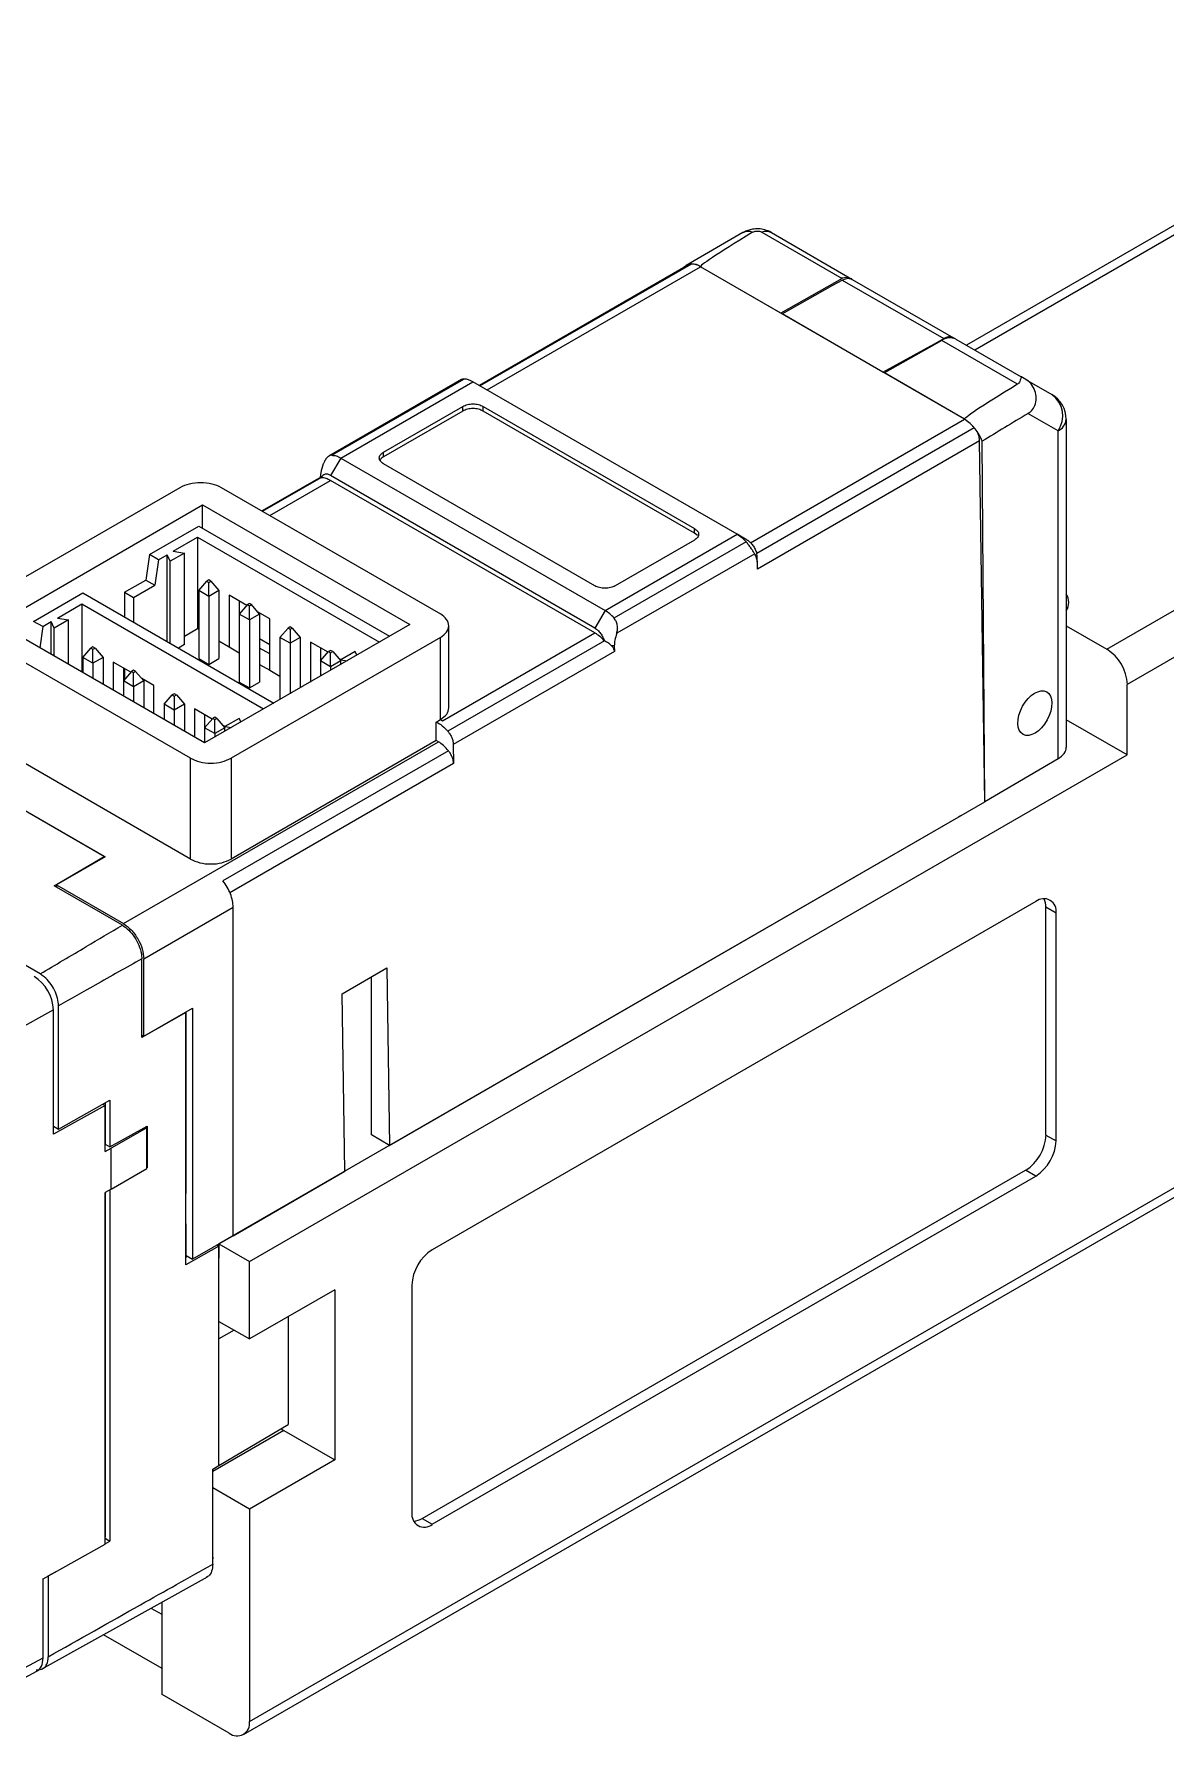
# Model space of a CAD drawing. Header units: inches. Extents: x 0.2 to 16.3, y 0.2 to 11.5.
# Drawn here: x 14.238 to 15.014, y 9.359 to 10.525 of the extents above; entities that cross this region are included whole.
import ezdxf

# ---------------------------------------------------------------- set-up
doc = ezdxf.new("R2010")
doc.units = ezdxf.units.IN
doc.header["$MEASUREMENT"] = 0

msp = doc.modelspace()

# ---------------------------------------------------------------- linework, layer by layer
at = {"color": 7, "linetype": 'Continuous', "lineweight": 18}
for p, q in [((15.2463, 10.5248), (14.877, 10.3115)), ((14.7367, 10.3891), (14.7917, 10.3573)), ((14.9732, 10.1033), (15.4687, 10.3893)), ((14.7237, 10.3887), (14.6849, 10.3663)), ((14.7434, 10.3887), (14.7984, 10.3569)), ((15.5174, 10.3853), (14.9871, 10.0792)), ((14.6866, 10.3667), (14.5433, 10.284)), ((14.8757, 10.2608), (14.6948, 10.3653)), ((14.7498, 10.3336), (14.6948, 10.3653)), ((14.7917, 10.3573), (14.7498, 10.3336)), ((14.7855, 10.3527), (14.7919, 10.3562)), ((14.7919, 10.3562), (14.8614, 10.3161)), ((14.7987, 10.3567), (14.8681, 10.3167)), ((14.7508, 10.333), (14.7855, 10.3527)), ((14.8197, 10.2931), (14.7508, 10.333)), ((14.8197, 10.2931), (14.8551, 10.3125)), ((14.86, 10.3148), (14.8207, 10.2926)), ((14.8551, 10.3125), (14.8614, 10.3161)), ((14.9119, 10.2849), (14.86, 10.3148)), ((14.8697, 10.3157), (14.8681, 10.3167)), ((14.8697, 10.3157), (14.9145, 10.2899)), ((14.5311, 10.2881), (14.4402, 10.2356)), ((14.4422, 10.2362), (14.5327, 10.2884)), ((14.4484, 10.2343), (14.5389, 10.2865)), ((14.7198, 10.1821), (14.5389, 10.2865)), ((14.8757, 10.2608), (14.8207, 10.2926)), ((14.9183, 10.2877), (14.9355, 10.2778)), ((14.4776, 10.2383), (14.5319, 10.2697)), ((14.5319, 10.2665), (14.4776, 10.2351)), ((14.5319, 10.2665), (14.5319, 10.2697)), ((14.5458, 10.2697), (14.6906, 10.1861)), ((14.5458, 10.2665), (14.5458, 10.2697)), ((14.6906, 10.1829), (14.5458, 10.2665)), ((14.9397, 10.2529), (14.9191, 10.2648)), ((14.9453, 10.2607), (14.9453, 10.0362)), ((14.7333, 10.1692), (14.8822, 10.2552)), ((14.9397, 10.0282), (14.9397, 10.2529)), ((14.4776, 10.2351), (14.4776, 10.2383)), ((14.8859, 10.2461), (14.7337, 10.1582)), ((14.8896, 9.9988), (14.8859, 10.2461)), ((14.8896, 9.9988), (14.8878, 10.2458)), ((14.4484, 10.2343), (14.4414, 10.2223)), ((14.4484, 10.2343), (14.6294, 10.1299)), ((14.6224, 10.1467), (14.4776, 10.2303)), ((14.1951, 10.1315), (14.3384, 10.2142)), ((14.3663, 10.2142), (14.5166, 10.1275)), ((14.4346, 10.2212), (14.3944, 10.198)), ((14.4345, 10.2208), (14.4345, 10.2219)), ((14.435, 10.2209), (14.4346, 10.2211)), ((14.6224, 10.1178), (14.4414, 10.2223)), ((14.6224, 10.1146), (14.4414, 10.219)), ((14.2132, 10.121), (14.3537, 10.2022)), ((14.3537, 10.2022), (14.4957, 10.1202)), ((14.3537, 10.1861), (14.3537, 10.2022)), ((14.3172, 10.1682), (14.351, 10.1877)), ((14.3336, 10.1704), (14.3503, 10.1801)), ((14.3503, 10.1801), (14.4748, 10.1082)), ((14.3503, 10.1801), (14.3503, 10.1174)), ((14.351, 10.1877), (14.4818, 10.1122)), ((14.6294, 10.1299), (14.7198, 10.1821)), ((14.6906, 10.1829), (14.6906, 10.1861)), ((14.6927, 10.1811), (14.6906, 10.1829)), ((14.7268, 10.1781), (14.7198, 10.1821)), ((14.3172, 10.1682), (14.3148, 10.1507)), ((14.3235, 10.1646), (14.3172, 10.1682)), ((14.3235, 10.1646), (14.3294, 10.168)), ((14.3314, 10.1636), (14.3294, 10.168)), ((14.3294, 10.1086), (14.3294, 10.168)), ((14.3412, 10.1692), (14.3314, 10.1636)), ((14.3336, 10.1704), (14.3412, 10.1692)), ((14.3412, 10.1066), (14.3412, 10.1692)), ((14.726, 10.1769), (14.6355, 10.1246)), ((14.6906, 10.1781), (14.6363, 10.1467)), ((14.7319, 10.1687), (14.6374, 10.1142)), ((14.3235, 10.1646), (14.321, 10.1471)), ((14.3314, 10.1074), (14.3314, 10.1636)), ((14.7337, 10.1623), (14.7337, 10.1634)), ((14.7337, 10.1582), (14.7337, 10.1623)), ((14.3002, 10.1423), (14.3148, 10.1507)), ((14.3064, 10.1387), (14.321, 10.1471)), ((14.3148, 10.1507), (14.321, 10.1471)), ((14.351, 10.1435), (14.3565, 10.1499)), ((14.3579, 10.1508), (14.3565, 10.1499)), ((14.3565, 10.1499), (14.3579, 10.1491)), ((14.3593, 10.1499), (14.3579, 10.1508)), ((14.3579, 10.1491), (14.3593, 10.1499)), ((14.3579, 10.1395), (14.3579, 10.1491)), ((14.3593, 10.1499), (14.3649, 10.1435)), ((14.2379, 10.1224), (14.2716, 10.1419)), ((14.2542, 10.1246), (14.2709, 10.1343)), ((14.2709, 10.1343), (14.3955, 10.0624)), ((14.2709, 10.1343), (14.2709, 10.0877)), ((14.2716, 10.1419), (14.4025, 10.0664)), ((14.3002, 10.1423), (14.3002, 10.1254)), ((14.3002, 10.1423), (14.3064, 10.1387)), ((14.3064, 10.1387), (14.3064, 10.1218)), ((14.3579, 10.1395), (14.351, 10.1435)), ((14.351, 10.1435), (14.351, 10.0969)), ((14.3649, 10.1435), (14.3579, 10.1395)), ((14.3579, 10.1395), (14.3579, 10.0929)), ((14.3649, 10.1435), (14.3649, 10.0969)), ((14.3839, 10.1333), (14.3718, 10.1403)), ((14.3718, 10.1403), (14.3718, 10.1049)), ((14.3788, 10.1363), (14.3788, 10.1274)), ((14.3844, 10.1339), (14.3788, 10.1274)), ((14.3858, 10.1347), (14.3844, 10.1339)), ((14.3844, 10.1339), (14.3858, 10.1331)), ((14.3872, 10.1339), (14.3858, 10.1347)), ((14.3858, 10.1331), (14.3872, 10.1339)), ((14.3858, 10.1234), (14.3858, 10.1331)), ((14.3927, 10.1274), (14.3872, 10.1339)), ((14.3551, 10.0391), (14.2132, 10.121)), ((14.2442, 10.1188), (14.2379, 10.1224)), ((14.2442, 10.1188), (14.25, 10.1222)), ((14.2521, 10.1178), (14.25, 10.1222)), ((14.25, 10.0997), (14.25, 10.1222)), ((14.2619, 10.1234), (14.2521, 10.1178)), ((14.2542, 10.1246), (14.2619, 10.1234)), ((14.2619, 10.0929), (14.2619, 10.1234)), ((14.3858, 10.1234), (14.3788, 10.1274)), ((14.3788, 10.1274), (14.3788, 10.0808)), ((14.3927, 10.1274), (14.3858, 10.1234)), ((14.3858, 10.1234), (14.3858, 10.0768)), ((14.3858, 9.3688), (15.69, 10.1217)), ((14.3997, 10.1242), (14.3913, 10.129)), ((14.3927, 10.1274), (14.3927, 10.0808)), ((14.3997, 10.0889), (14.3997, 10.1242)), ((14.6294, 10.1299), (14.6224, 10.1178)), ((14.3454, 10.0286), (14.1951, 10.1154)), ((14.2442, 10.1188), (14.2421, 10.1043)), ((14.2521, 10.0985), (14.2521, 10.1178)), ((14.3412, 10.1122), (14.3503, 10.1174)), ((14.3503, 10.1174), (14.351, 10.117)), ((14.4957, 10.1202), (14.3551, 10.0391)), ((14.5166, 10.1114), (14.3732, 10.0286)), ((14.3817, 9.3597), (15.6859, 10.1127)), ((14.3927, 10.1106), (14.3997, 10.1065)), ((14.4066, 10.1114), (14.4122, 10.1178)), ((14.4136, 10.1074), (14.4066, 10.1114)), ((14.4066, 10.1114), (14.4066, 10.0688)), ((14.4136, 10.1186), (14.4122, 10.1178)), ((14.4122, 10.1178), (14.4136, 10.117)), ((14.415, 10.1178), (14.4136, 10.1186)), ((14.4136, 10.117), (14.415, 10.1178)), ((14.4136, 10.117), (14.4136, 10.1074)), ((14.4206, 10.1114), (14.4136, 10.1074)), ((14.415, 10.1178), (14.4206, 10.1114)), ((14.4206, 10.1114), (14.4206, 10.0768)), ((14.5166, 10.0551), (14.5166, 10.1114)), ((14.518, 10.0543), (14.6224, 10.1146)), ((14.6289, 10.109), (14.5217, 10.0471)), ((14.5224, 10.0627), (14.5224, 10.1194)), ((14.9453, 10.1193), (14.9732, 10.1033)), ((14.2716, 10.0977), (14.2772, 10.1041)), ((14.2786, 10.0937), (14.2716, 10.0977)), ((14.2716, 10.0977), (14.2716, 10.0873)), ((14.2786, 10.1049), (14.2772, 10.1041)), ((14.2772, 10.1041), (14.2786, 10.1033)), ((14.28, 10.1041), (14.2786, 10.1049)), ((14.2786, 10.1033), (14.28, 10.1041)), ((14.2786, 10.0937), (14.2786, 10.1033)), ((14.2855, 10.0977), (14.2786, 10.0937)), ((14.28, 10.1041), (14.2855, 10.0977)), ((14.2855, 10.0977), (14.2855, 10.0792)), ((14.3412, 10.1066), (14.3371, 10.1041)), ((14.3649, 10.109), (14.3718, 10.1049)), ((14.3718, 10.1049), (14.3788, 10.1009)), ((14.3997, 10.1001), (14.3927, 10.1041)), ((14.4136, 10.1074), (14.4136, 10.0728)), ((14.4396, 10.1012), (14.4275, 10.1082)), ((14.4275, 10.1082), (14.4275, 10.0808)), ((14.4345, 10.1041), (14.4345, 10.0953)), ((14.4345, 10.0953), (14.44, 10.1017)), ((14.4414, 10.1025), (14.44, 10.1017)), ((14.44, 10.1017), (14.4414, 10.1009)), ((14.4428, 10.1017), (14.4414, 10.1025)), ((14.4414, 10.1009), (14.4428, 10.1017)), ((14.4414, 10.0913), (14.4414, 10.1009)), ((14.4428, 10.1017), (14.4484, 10.0953)), ((14.4582, 10.1018), (14.4484, 10.0961)), ((14.4593, 10.0992), (14.4582, 10.1018)), ((14.6359, 10.1017), (14.5254, 10.038)), ((14.6357, 10.1057), (14.6339, 10.1057)), ((14.6357, 10.1057), (14.6359, 10.1017)), ((14.2786, 10.0937), (14.2786, 10.0833)), ((14.3046, 10.0875), (14.2925, 10.0945)), ((14.2925, 10.0945), (14.2925, 10.0752)), ((14.2995, 10.0905), (14.2995, 10.0816)), ((14.305, 10.0881), (14.2995, 10.0816)), ((14.2995, 10.0857), (14.3002, 10.0861)), ((14.3002, 10.0901), (14.3002, 10.0824)), ((14.3064, 10.0889), (14.305, 10.0881)), ((14.305, 10.0881), (14.3064, 10.0873)), ((14.3078, 10.0881), (14.3064, 10.0889)), ((14.3064, 10.0873), (14.3078, 10.0881)), ((14.3064, 10.0776), (14.3064, 10.0873)), ((14.3134, 10.0816), (14.3078, 10.0881)), ((14.351, 10.0969), (14.3579, 10.0929)), ((14.3579, 10.0929), (14.3649, 10.0969)), ((14.3927, 10.0929), (14.3997, 10.0889)), ((14.3997, 10.0889), (14.4066, 10.0849)), ((14.4414, 10.0913), (14.4345, 10.0953)), ((14.4345, 10.0953), (14.4345, 10.0849)), ((14.4484, 10.0953), (14.4414, 10.0913)), ((14.4414, 10.0913), (14.4414, 10.0889)), ((14.4484, 10.0961), (14.447, 10.0969)), ((14.4484, 10.0961), (14.4528, 10.0954)), ((14.4484, 10.0929), (14.4484, 10.0961)), ((14.3064, 10.0776), (14.2995, 10.0816)), ((14.2995, 10.0816), (14.2995, 10.0712)), ((14.3134, 10.0816), (14.3064, 10.0776)), ((14.3064, 10.0776), (14.3064, 10.0672)), ((14.3203, 10.0784), (14.312, 10.0832)), ((14.3134, 10.0816), (14.3134, 10.0632)), ((14.3203, 10.0591), (14.3203, 10.0784)), ((14.3788, 10.0808), (14.3858, 10.0768)), ((14.3858, 10.0768), (14.3927, 10.0808)), ((14.9871, 10.0309), (14.9871, 10.0792)), ((14.3273, 10.0656), (14.3329, 10.072)), ((14.3343, 10.0616), (14.3273, 10.0656)), ((14.3273, 10.0656), (14.3273, 10.0551)), ((14.3343, 10.0728), (14.3329, 10.072)), ((14.3329, 10.072), (14.3343, 10.0712)), ((14.3357, 10.072), (14.3343, 10.0728)), ((14.3343, 10.0712), (14.3357, 10.072)), ((14.3343, 10.0712), (14.3343, 10.0616)), ((14.3412, 10.0656), (14.3343, 10.0616)), ((14.3357, 10.072), (14.3412, 10.0656)), ((14.3412, 10.0656), (14.3412, 10.0471)), ((14.3602, 10.0554), (14.3482, 10.0624)), ((14.3482, 10.0624), (14.3482, 10.0431)), ((14.3343, 10.0616), (14.3343, 10.0511)), ((14.3551, 10.0583), (14.3551, 10.0495)), ((14.3551, 10.0495), (14.3607, 10.0559)), ((14.3621, 10.0567), (14.3607, 10.0559)), ((14.3607, 10.0559), (14.3621, 10.0551)), ((14.3635, 10.0559), (14.3621, 10.0567)), ((14.3621, 10.0551), (14.3635, 10.0559)), ((14.3621, 10.0455), (14.3621, 10.0551)), ((14.3635, 10.0559), (14.369, 10.0495)), ((14.3691, 10.0503), (14.3677, 10.0511)), ((14.3788, 10.0559), (14.369, 10.0503)), ((14.38, 10.0534), (14.3788, 10.0559)), ((14.5138, 10.0534), (14.5166, 10.0551)), ((14.5138, 10.0407), (14.5138, 10.0534)), ((14.5166, 10.0551), (14.518, 10.0543)), ((14.9871, 10.0309), (14.9453, 10.055)), ((14.3454, 9.9595), (14.1951, 10.0463)), ((14.2995, 9.9153), (14.5152, 10.0399)), ((14.3621, 10.0455), (14.3551, 10.0495)), ((14.3551, 10.0495), (14.3551, 10.0391)), ((14.369, 10.0495), (14.3621, 10.0455)), ((14.3621, 10.0455), (14.3621, 10.0431)), ((14.369, 10.0503), (14.3734, 10.0496)), ((14.369, 10.0471), (14.369, 10.0503)), ((14.5138, 10.0407), (14.3732, 9.9595)), ((14.5152, 10.0399), (14.5138, 10.0407)), ((14.3454, 9.9595), (14.3454, 10.0286)), ((14.5221, 10.0338), (14.3676, 9.9446)), ((14.3732, 10.0286), (14.3732, 9.9595)), ((14.3858, 9.6838), (14.9871, 10.0309)), ((14.5254, 10.038), (14.5256, 10.0249)), ((14.9397, 10.0282), (14.8896, 9.9988)), ((14.1937, 10.0149), (14.2869, 9.9611)), ((14.2862, 9.9613), (14.1958, 10.0135)), ((14.4818, 9.7634), (14.8896, 9.9988)), ((14.8716, 9.9883), (14.3649, 9.6959)), ((14.8728, 9.9891), (14.8716, 9.9883)), ((14.2521, 9.9411), (14.2862, 9.9613)), ((14.2869, 9.9611), (14.2535, 9.9418)), ((14.2862, 9.9607), (14.2862, 9.9613)), ((14.2988, 9.9142), (14.2521, 9.9411)), ((14.2535, 9.9418), (14.2535, 9.9403)), ((14.2535, 9.9418), (14.2995, 9.9153)), ((14.3134, 9.8912), (14.3746, 9.9265)), ((14.3746, 9.7015), (14.3746, 9.9265)), ((14.9244, 9.9305), (14.511, 9.6918)), ((14.9314, 9.7705), (14.9314, 9.9265)), ((14.9384, 9.9224), (14.9314, 9.9265)), ((14.9384, 9.7665), (14.9384, 9.9224)), ((14.2424, 9.8808), (14.2006, 9.9049)), ((14.312, 9.8374), (14.312, 9.8912)), ((14.3134, 9.8382), (14.3134, 9.8912)), ((14.4494, 9.8673), (14.48, 9.885)), ((14.4693, 9.7706), (14.4693, 9.8788)), ((14.48, 9.885), (14.4818, 9.7634)), ((14.4512, 9.7457), (14.4494, 9.8673)), ((14.2515, 9.8562), (14.2253, 9.8416)), ((14.2515, 9.771), (14.2515, 9.8562)), ((14.255, 9.7746), (14.255, 9.859)), ((14.3423, 9.8544), (14.312, 9.8374)), ((14.3134, 9.8382), (14.3468, 9.8574)), ((14.342, 9.8546), (14.3423, 9.8544)), ((14.3423, 9.6816), (14.3423, 9.8544)), ((14.3424, 9.7306), (14.3424, 9.8549)), ((14.3468, 9.8574), (14.3468, 9.6854)), ((14.312, 9.8389), (14.3134, 9.8382)), ((14.255, 9.7746), (14.2902, 9.7944)), ((14.2902, 9.7944), (14.2902, 9.7623)), ((14.2869, 9.7907), (14.2515, 9.771)), ((14.2853, 9.7917), (14.2869, 9.7907)), ((14.2869, 9.7926), (14.2869, 9.7639)), ((14.2869, 9.7591), (14.2869, 9.7907)), ((14.2515, 9.7766), (14.255, 9.7746)), ((14.2902, 9.7623), (14.3156, 9.7766)), ((14.3155, 9.7755), (14.2911, 9.7614)), ((14.3155, 9.7755), (14.3146, 9.776)), ((14.3155, 9.7475), (14.3155, 9.7755)), ((14.3156, 9.7766), (14.3156, 9.748)), ((14.2869, 9.7642), (14.2902, 9.7623)), ((14.2869, 9.7639), (14.2869, 9.7638)), ((14.2869, 9.7591), (14.2911, 9.7614)), ((14.2911, 9.7335), (14.2911, 9.7614)), ((14.4818, 9.7634), (14.4693, 9.7706)), ((14.9314, 9.7705), (14.9384, 9.7665)), ((14.2911, 9.7335), (14.3155, 9.7475)), ((14.3156, 9.748), (14.3155, 9.7479)), ((14.3155, 9.748), (14.3156, 9.748)), ((14.3746, 9.7015), (14.4512, 9.7457)), ((14.5041, 9.5078), (14.9175, 9.7464)), ((14.511, 9.5038), (14.9244, 9.7424)), ((14.9244, 9.7424), (14.9175, 9.7464)), ((14.2911, 9.7335), (14.2869, 9.7311)), ((14.2869, 9.4902), (14.2869, 9.7311)), ((14.2869, 9.7311), (14.2869, 9.495)), ((14.2902, 9.733), (14.2902, 9.4923)), ((14.3423, 9.7305), (14.3424, 9.7306)), ((14.3424, 9.7097), (14.3423, 9.7097)), ((14.3424, 9.6864), (14.3424, 9.7097)), ((14.3746, 9.7015), (14.3468, 9.6854)), ((14.3649, 9.6943), (14.3423, 9.6816)), ((14.3649, 9.6943), (14.3635, 9.6951)), ((14.3649, 9.6959), (14.3858, 9.6838)), ((14.3649, 9.6959), (14.3649, 9.6862)), ((14.3649, 9.6308), (14.3649, 9.6943)), ((14.3424, 9.6864), (14.3423, 9.6863)), ((14.3424, 9.688), (14.3468, 9.6854)), ((14.3858, 9.6308), (14.3858, 9.6838)), ((14.4971, 9.6677), (14.4971, 9.5118)), ((14.4442, 9.6645), (14.3858, 9.6308)), ((14.4442, 9.6645), (14.4442, 9.548)), ((14.3649, 9.6428), (14.3858, 9.6308)), ((14.4123, 9.6461), (14.4123, 9.5721)), ((14.3752, 9.6369), (14.3649, 9.6308)), ((14.3649, 9.544), (14.3649, 9.6308)), ((14.3649, 9.544), (14.4123, 9.5721)), ((14.4076, 9.5693), (14.4094, 9.5681)), ((14.4094, 9.5681), (14.4442, 9.548)), ((14.3607, 9.5416), (14.3649, 9.544)), ((14.3607, 9.4765), (14.3607, 9.5416)), ((14.3607, 9.4813), (14.3607, 9.5416)), ((14.4442, 9.548), (14.3858, 9.5142)), ((14.3858, 9.5142), (14.3607, 9.5287)), ((14.3858, 9.5142), (14.3858, 9.3688)), ((14.5041, 9.5078), (14.511, 9.5038)), ((14.2869, 9.495), (14.2869, 9.4949)), ((14.2869, 9.4942), (14.2902, 9.4923)), ((14.2869, 9.4904), (14.2902, 9.4923)), ((14.2444, 9.4665), (14.2869, 9.4902)), ((14.3607, 9.4813), (14.3607, 9.4802)), ((14.2434, 9.4045), (14.3571, 9.4678)), ((14.2479, 9.4685), (14.2529, 9.4713)), ((14.2479, 9.4685), (14.2479, 9.413)), ((14.2479, 9.4685), (14.2479, 9.4685)), ((14.2444, 9.4169), (14.2444, 9.4666)), ((14.2444, 9.4122), (14.2444, 9.4665)), ((14.3259, 9.4419), (14.3184, 9.4462)), ((14.3259, 9.3872), (14.3259, 9.4504)), ((14.3259, 9.4049), (14.2858, 9.4281)), ((14.2189, 9.3985), (14.2444, 9.4122)), ((14.2146, 9.3894), (14.2401, 9.4031)), ((14.3718, 9.3607), (14.3259, 9.3872))]:
    msp.add_line(p, q, dxfattribs=at)
at = {"color": 8, "linetype": 'Continuous', "lineweight": 18}
for p, q in [((15.246, 10.5179), (14.8827, 10.3082)), ((14.5437, 10.2837), (14.6883, 10.3672)), ((14.5486, 10.2809), (14.6948, 10.3653)), ((14.8551, 10.312), (14.8551, 10.3125)), ((14.7291, 10.1762), (14.8757, 10.2608)), ((14.3948, 10.1978), (14.435, 10.2209)), ((14.3997, 10.1949), (14.4414, 10.219)), ((14.5256, 10.0249), (14.3724, 9.9364)), ((14.4094, 9.5681), (14.3607, 9.5399)), ((14.3607, 9.4813), (14.3607, 9.4813)), ((14.2444, 9.4169), (14.2444, 9.4169))]:
    msp.add_line(p, q, dxfattribs=at)
at = {"color": 7, "linetype": 'Continuous', "lineweight": 18, "flags": 128}
msp.add_lwpolyline([(14.2869, 9.6899), (14.2869, 9.6897), (14.2869, 9.6859)], dxfattribs=at)
at = {"color": 8, "linetype": 'Continuous', "lineweight": 18}
msp.add_arc((14.7275, 10.3812), 0.00835, 69.2973, 117.3726, dxfattribs=at)
at = {"color": 7, "linetype": 'Continuous', "lineweight": 18}
for centre, radius, start, end in [((14.7396, 10.3813), 0.0083, 62.523, 110.0342), ((14.6893, 10.3585), 0.00876, 51.0308, 134.7628), ((14.6883, 10.3637), 0.0035, 91.0947, 119.6983), ((14.6882, 10.3547), 0.0125, 58.0026, 89.593), ((14.7945, 10.3496), 0.0083, 62.523, 110.0342), ((14.8656, 10.3068), 0.00983, 65.5492, 125.0836), ((14.5322, 10.2757), 0.0127, 58.2469, 87.569), ((14.9248, 10.2632), 0.0181, 325.4207, 53.7367), ((14.9256, 10.2607), 0.0197, 0, 60), ((14.8594, 10.2354), 0.0302, 20.197, 57.3602), ((14.9357, 10.2617), 0.00966, 294.2404, 354.1405), ((14.9365, 10.1354), 0.0105, 327.2566, 32.7434), ((14.6166, 10.1086), 0.0248, 40.3639, 59.1012), ((14.9569, 10.0778), 0.0303, 2.6055, 57.3945), ((14.9299, 9.9238), 0.0086, 350.786, 129.2033), ((14.9189, 9.9269), 0.0125, 357.8954, 25.7081), ((14.2227, 9.8549), 0.0288, 2.6055, 57.3945), ((14.9012, 9.7719), 0.0303, 302.6055, 357.3945), ((14.9081, 9.7679), 0.0303, 302.6055, 357.3945), ((14.5273, 9.6663), 0.0303, 122.6055, 177.3945), ((14.5056, 9.5104), 0.0086, 170.786, 309.2033), ((14.4974, 9.5184), 0.0125, 274.2956, 302.1014), ((14.3773, 9.3674), 0.0086, 230.7967, 9.214)]:
    msp.add_arc(centre, radius, start, end, dxfattribs=at)
for centre, major_axis, ratio, start_param, end_param in [((16.2898, 11.27), (1.5951, 0.9047), 0.007557, 2.925079, 3.146034), ((16.4707, 11.1655), (1.5951, 0.9047), 0.007557, 2.923758, 3.146034), ((14.9342, 10.2785), (0.0197, -0.0114), 0.00007, 2.510391, 3.175795), ((16.2647, 11.0466), (1.5811, 0.9287), 0.007625, 2.584269, 2.62324), ((14.9256, 10.0362), (0.0197, 0), 0.577332, 5.506475, 6.283185), ((14.2305, 9.4203), (-0.0098, 0.0171), 0.577206, 3.124143, 3.92692)]:
    msp.add_ellipse(centre, major_axis=major_axis, ratio=ratio, start_param=start_param, end_param=end_param, dxfattribs=at)
msp.add_ellipse((14.9238, 10.0595), major_axis=(0.0081, 0.0146), ratio=0.577293, dxfattribs=at)
for points, knots in [([(14.7304, 10.391), (14.7282, 10.3905), (14.7258, 10.39), (14.7238, 10.3887), (14.7237, 10.3886)], [0, 0, 0, 0, 0.936384, 1, 1, 1, 1]), ([(14.7433, 10.3886), (14.7433, 10.3887), (14.742, 10.3897), (14.7389, 10.3906), (14.7346, 10.3915), (14.7318, 10.3912), (14.7304, 10.391)], [0, 0, 0, 0, 0.0220454, 0.361711, 0.6967822, 1, 1, 1, 1]), ([(14.7305, 10.389), (14.7309, 10.3892), (14.7316, 10.3896), (14.733, 10.3898), (14.7345, 10.3898), (14.7358, 10.3896), (14.7364, 10.3892), (14.7367, 10.3891)], [0, 0, 0, 0, 0.209529, 0.419059, 0.628588, 0.838117, 1, 1, 1, 1]), ([(14.7919, 10.3562), (14.7933, 10.3568), (14.7959, 10.3579), (14.7978, 10.3571), (14.7987, 10.3567)], [0, 0, 0, 0, 0.557682, 1, 1, 1, 1]), ([(14.8681, 10.3167), (14.867, 10.3171), (14.865, 10.3178), (14.8625, 10.3166), (14.8614, 10.3161)], [0, 0, 0, 0, 0.557681, 1, 1, 1, 1]), ([(14.5327, 10.2884), (14.5321, 10.2884), (14.5314, 10.2884), (14.5311, 10.2881), (14.5311, 10.2881)], [0, 0, 0, 0, 0.94471, 1, 1, 1, 1]), ([(14.9145, 10.2899), (14.9144, 10.2896), (14.9143, 10.2891), (14.9137, 10.287), (14.9131, 10.2858), (14.9122, 10.2851), (14.9119, 10.2849)], [0, 0, 0, 0, 0.5436634, 0.7640714, 0.9027298, 1, 1, 1, 1]), ([(14.9191, 10.2648), (14.9202, 10.2656), (14.9225, 10.2672), (14.9246, 10.2716), (14.9249, 10.2767), (14.9235, 10.282), (14.921, 10.2858), (14.919, 10.2872), (14.9183, 10.2877)], [0, 0, 0, 0, 0.154072, 0.309207, 0.488335, 0.671502, 0.878231, 1, 1, 1, 1]), ([(14.8859, 10.2461), (14.8859, 10.2469), (14.8858, 10.2484), (14.885, 10.2508), (14.8842, 10.2525), (14.8836, 10.2533), (14.8835, 10.2534)], [0, 0, 0, 0, 0.31645, 0.632901, 0.949351, 1, 1, 1, 1]), ([(14.4363, 10.2302), (14.4356, 10.2281), (14.4346, 10.2253), (14.4345, 10.2227), (14.4345, 10.2219)], [0, 0, 0, 0, 0.715699, 1, 1, 1, 1]), ([(14.4422, 10.2362), (14.4416, 10.2361), (14.4403, 10.2359), (14.4385, 10.2343), (14.4372, 10.2323), (14.4366, 10.2308), (14.4363, 10.2302)], [0, 0, 0, 0, 0.270501, 0.540639, 0.820445, 1, 1, 1, 1]), ([(14.4776, 10.2351), (14.4767, 10.2345), (14.4756, 10.2338), (14.4754, 10.2329), (14.4753, 10.2327)], [0, 0, 0, 0, 0.793162, 1, 1, 1, 1]), ([(14.4414, 10.2223), (14.4407, 10.2226), (14.4394, 10.2233), (14.4375, 10.2233), (14.4359, 10.2225), (14.4353, 10.2215), (14.435, 10.2209)], [0, 0, 0, 0, 0.249883, 0.499844, 0.749883, 1, 1, 1, 1]), ([(14.7198, 10.1821), (14.7209, 10.1814), (14.723, 10.18), (14.725, 10.1779), (14.726, 10.1769)], [0, 0, 0, 0, 0.500008, 1, 1, 1, 1]), ([(14.7319, 10.1687), (14.7315, 10.1693), (14.7308, 10.1705), (14.7293, 10.1726), (14.7277, 10.1748), (14.7266, 10.1762), (14.726, 10.1769)], [0, 0, 0, 0, 0.268398, 0.522178, 0.764747, 1, 1, 1, 1]), ([(14.7268, 10.1781), (14.7275, 10.1776), (14.7289, 10.1767), (14.7307, 10.1745), (14.7323, 10.1719), (14.7329, 10.1701), (14.7333, 10.1692)], [0, 0, 0, 0, 0.249883, 0.499844, 0.749883, 1, 1, 1, 1]), ([(14.7337, 10.1623), (14.7336, 10.1635), (14.7334, 10.166), (14.7324, 10.1678), (14.7319, 10.1687)], [0, 0, 0, 0, 0.479315, 1, 1, 1, 1]), ([(14.7337, 10.1634), (14.7337, 10.1642), (14.7337, 10.1663), (14.7334, 10.1681), (14.7333, 10.1692)], [0, 0, 0, 0, 0.395708, 1, 1, 1, 1]), ([(14.6374, 10.1142), (14.6376, 10.1151), (14.6381, 10.117), (14.6379, 10.1199), (14.6371, 10.1225), (14.636, 10.1239), (14.6355, 10.1246)], [0, 0, 0, 0, 0.268331, 0.522065, 0.764688, 1, 1, 1, 1]), ([(14.6224, 10.1178), (14.6231, 10.1173), (14.6245, 10.1164), (14.6264, 10.1142), (14.6279, 10.1117), (14.6286, 10.1099), (14.6289, 10.109)], [0, 0, 0, 0, 0.249826, 0.499768, 0.749826, 1, 1, 1, 1]), ([(14.6339, 10.1057), (14.6332, 10.1063), (14.6318, 10.1076), (14.6299, 10.1085), (14.6289, 10.109)], [0, 0, 0, 0, 0.453789, 1, 1, 1, 1]), ([(14.6374, 10.1142), (14.6369, 10.1126), (14.6359, 10.1097), (14.6358, 10.107), (14.6357, 10.1057)], [0, 0, 0, 0, 0.523313, 1, 1, 1, 1]), ([(14.6359, 10.1017), (14.6357, 10.1024), (14.6355, 10.1039), (14.6344, 10.1051), (14.6339, 10.1057)], [0, 0, 0, 0, 0.478115, 1, 1, 1, 1]), ([(14.2424, 9.8808), (14.2529, 9.8871), (14.2717, 9.8982), (14.2905, 9.9093), (14.2988, 9.9142)], [0, 0, 0, 0, 0.560004, 1, 1, 1, 1]), ([(14.2988, 9.9142), (14.3003, 9.9131), (14.3032, 9.9111), (14.3072, 9.9061), (14.3102, 9.9005), (14.3118, 9.8953), (14.312, 9.8923), (14.312, 9.8912)], [0, 0, 0, 0, 0.214702, 0.429406, 0.644091, 0.858768, 1, 1, 1, 1]), ([(14.312, 9.8912), (14.3014, 9.8852), (14.2824, 9.8745), (14.2634, 9.8637), (14.255, 9.859)], [0, 0, 0, 0, 0.560005, 1, 1, 1, 1]), ([(14.255, 9.859), (14.2548, 9.8607), (14.2546, 9.8642), (14.2524, 9.8698), (14.2492, 9.8749), (14.2457, 9.8787), (14.2433, 9.8802), (14.2424, 9.8808)], [0, 0, 0, 0, 0.214702, 0.429404, 0.644089, 0.858766, 1, 1, 1, 1]), ([(14.2479, 9.413), (14.269, 9.4249), (14.3066, 9.4461), (14.3441, 9.4672), (14.3607, 9.4765)], [0, 0, 0, 0, 0.560004, 1, 1, 1, 1]), ([(14.3607, 9.4765), (14.3605, 9.4748), (14.3602, 9.4715), (14.3584, 9.4685), (14.3568, 9.4679), (14.3563, 9.4677)], [0, 0, 0, 0, 0.422928, 0.845857, 1, 1, 1, 1]), ([(14.2396, 9.4042), (14.2409, 9.4042), (14.2434, 9.4041), (14.2462, 9.4062), (14.2477, 9.4094), (14.2479, 9.412), (14.2479, 9.413)], [0, 0, 0, 0, 0.273402, 0.546782, 0.820153, 1, 1, 1, 1])]:
    msp.add_open_spline(points, degree=3, knots=knots, dxfattribs=at)
for points in [[(14.5319, 10.2697), (14.5329, 10.2701), (14.535, 10.2711), (14.5389, 10.2715), (14.5428, 10.2711), (14.5448, 10.2701), (14.5458, 10.2697)], [(14.5458, 10.2665), (14.5448, 10.2669), (14.5428, 10.2679), (14.5389, 10.2683), (14.535, 10.2679), (14.5329, 10.2669), (14.5319, 10.2665)], [(14.4776, 10.2303), (14.4768, 10.2309), (14.4752, 10.2321), (14.4745, 10.2343), (14.4752, 10.2366), (14.4768, 10.2377), (14.4776, 10.2383)], [(14.4422, 10.2362), (14.4432, 10.2361), (14.4452, 10.236), (14.4473, 10.2349), (14.4484, 10.2343)], [(14.3384, 10.2142), (14.3405, 10.2152), (14.3445, 10.217), (14.3524, 10.2178), (14.3602, 10.217), (14.3642, 10.2152), (14.3663, 10.2142)], [(14.435, 10.2209), (14.436, 10.2209), (14.4381, 10.2208), (14.4403, 10.2196), (14.4414, 10.219)], [(14.6906, 10.1861), (14.6914, 10.1855), (14.693, 10.1843), (14.6937, 10.1821), (14.693, 10.1798), (14.6914, 10.1787), (14.6906, 10.1781)], [(14.6363, 10.1467), (14.6353, 10.1463), (14.6333, 10.1453), (14.6294, 10.1449), (14.6254, 10.1453), (14.6234, 10.1463), (14.6224, 10.1467)], [(14.5166, 10.1114), (14.5182, 10.1126), (14.5214, 10.1149), (14.5228, 10.1194), (14.5214, 10.1239), (14.5182, 10.1263), (14.5166, 10.1275)], [(14.6224, 10.1146), (14.6235, 10.1139), (14.6258, 10.1124), (14.6279, 10.1101), (14.6289, 10.109)], [(14.5166, 10.0551), (14.5183, 10.0563), (14.5216, 10.0586), (14.5221, 10.0616), (14.5224, 10.0631)], [(14.5138, 10.0534), (14.5152, 10.0527), (14.5179, 10.0512), (14.5205, 10.0484), (14.5217, 10.0471)], [(14.5221, 10.0338), (14.521, 10.035), (14.5188, 10.0375), (14.5164, 10.0391), (14.5152, 10.0399)], [(14.5217, 10.0471), (14.5222, 10.0464), (14.5233, 10.045), (14.5245, 10.0427), (14.5253, 10.0402), (14.5254, 10.0387), (14.5254, 10.038)], [(14.3454, 10.0286), (14.3474, 10.0277), (14.3515, 10.0258), (14.3593, 10.025), (14.3671, 10.0258), (14.3712, 10.0277), (14.3732, 10.0286)], [(14.5256, 10.0249), (14.5256, 10.0256), (14.5255, 10.0271), (14.5247, 10.0294), (14.5236, 10.0317), (14.5226, 10.0331), (14.5221, 10.0338)], [(14.3454, 9.9595), (14.3474, 9.9586), (14.3515, 9.9567), (14.3593, 9.9559), (14.3671, 9.9567), (14.3712, 9.9586), (14.3732, 9.9595)], [(14.3746, 9.9265), (14.3745, 9.928), (14.3743, 9.9309), (14.3729, 9.9357), (14.3707, 9.9404), (14.3686, 9.9432), (14.3676, 9.9446)], [(14.2995, 9.9153), (14.3013, 9.914), (14.3049, 9.9114), (14.3095, 9.905), (14.3128, 9.8979), (14.3132, 9.8934), (14.3134, 9.8912)]]:
    msp.add_open_spline(points, degree=3, dxfattribs=at)

doc.saveas('drawing.dxf')
